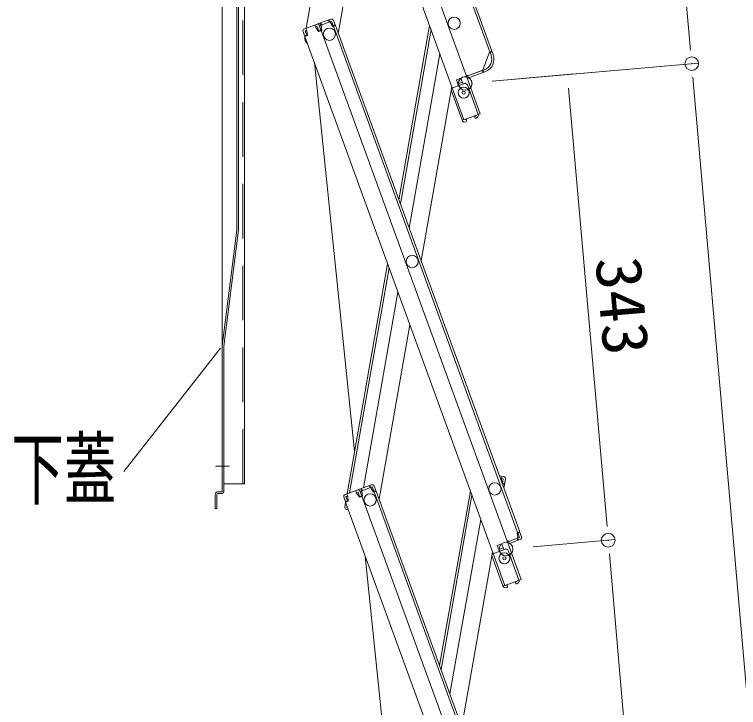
# Model space of a CAD drawing. Units: millimetres, scale not verified. Extents: x -2000 to 2000, y -1385 to 1385.
# Drawn here: x -271.8 to -6.3, y 159.1 to 413.3 of the extents above; entities that cross this region are included whole.
import ezdxf
from ezdxf.enums import TextEntityAlignment as Align

# ---------------------------------------------------------------- set-up
doc = ezdxf.new("R2010")
doc.units = ezdxf.units.MM
doc.header["$LTSCALE"] = 10
doc.header["$PDMODE"] = 32
doc.header["$PDSIZE"] = 5
doc.linetypes.add('CHAIN2', pattern=[12, 9, -1, 1, -1])
doc.linetypes.add('DASHED2', pattern=[3, 2, -1])
for name, color, linetype, lineweight in [('0-1_sunpou', 1, 'Continuous', 9), ('0-2_0', 4, 'Continuous', 9), ('0-3_DEFPOINTS', 7, 'Continuous', 9), ('0-B_PARTS_SIN', 4, 'CHAIN2', 9), ('0-C_CYA_M', 4, 'Continuous', 9), ('0-D_CYA_SSD', 134, 'DASHED2', 9)]:
    doc.layers.add(name, color=color, linetype=linetype, lineweight=lineweight)
doc.styles.add('ＭＳ ゴシック', font='')
doc.styles.get('ＭＳ ゴシック').set_extended_font_data('MS Gothic')

msp = doc.modelspace()

# ---------------------------------------------------------------- linework, layer by layer
at = {"layer": '0-1_sunpou'}
for p, q in [((-41.24, 598.64), (-23.88, 400.22)), ((-96.56, 388.84), (-20.95, 395.46)), ((-96.49, 388.85), (-20.95, 395.46)), ((-96.49, 388.85), (-66.51, 391.47)), ((-23.01, 390.26), (80.72, -795.38)), ((-68.57, 386.27), (-54.5, 225.43)), ((-81.55, 218.05), (-51.57, 220.67)), ((-81.55, 218.05), (-51.57, 220.67)), ((-53.63, 215.47), (-39.55, 54.63))]:
    msp.add_line(p, q, dxfattribs=at)
at = {"layer": '0-1_sunpou', "color": 7}
msp.add_line((-231.72, 245.64), (-196.27, 290.92), dxfattribs=at)
at = {"layer": '0-2_0'}
for p, q in [((-168.7, 595.34), (-97.44, 399.55)), ((-168.47, 597.02), (-96.69, 399.83)), ((-180.16, 594.36), (-100.98, 376.82)), ((-185.61, 590.78), (-106.95, 374.65)), ((-164.78, 408.29), (-150.98, 486.53)), ((-142.02, 468.85), (-153.04, 406.34)), ((-155.8, 411.56), (-160.26, 409.94)), ((-161.01, 409.66), (-165.47, 408.04)), ((-161.26, 408.51), (-161.6, 409.45)), ((-160.74, 408.91), (-161.32, 408.7)), ((-160.74, 408.91), (-160.16, 407.31)), ((-155.52, 410.81), (-159.98, 409.18)), ((-159.98, 409.18), (-159.4, 407.59)), ((-159.98, 409.18), (-159.4, 407.59)), ((-159.4, 409.4), (-159.67, 410.15)), ((-159.16, 409.48), (-159.44, 410.24)), ((-159.33, 409.21), (-159.4, 409.4)), ((-159.33, 409.21), (-159.13, 407.42)), ((-156.34, 410.51), (-156.62, 411.26)), ((-156.11, 410.59), (-156.38, 411.35)), ((-156.04, 410.41), (-156.11, 410.59)), ((-156.04, 410.41), (-155.04, 408.91)), ((-155.52, 410.81), (-154.94, 409.21)), ((-155.04, 408.91), (-154.1, 409.25)), ((-154.94, 409.21), (-154.19, 409.48)), ((-154.85, 408.98), (-87.27, 223.29)), ((-154.77, 411.08), (-154.19, 409.48)), ((-154.1, 409.25), (-86.52, 223.57)), ((-119.55, 409.27), (-130.83, 345.3)), ((-165.95, 407.01), (-165.37, 405.41)), ((-165.71, 406.35), (-165.37, 405.41)), ((-165.2, 407.29), (-164.61, 407.5)), ((-165.2, 407.29), (-164.62, 405.69)), ((-165.04, 406.84), (-164.94, 407.38)), ((-164.54, 407.31), (-164.89, 408.25)), ((-164.54, 407.31), (-164.35, 405.52)), ((-161.26, 408.51), (-160.26, 407.01)), ((-159.13, 407.42), (-160.26, 407.01)), ((-160.16, 407.31), (-159.4, 407.59)), ((-159.75, 408.53), (-159.4, 407.59)), ((-159.13, 407.42), (-159.32, 407.35)), ((-159.32, 407.35), (-86.04, 206.02)), ((-130.28, 343.8), (-119, 407.76)), ((-164.62, 405.69), (-165.37, 405.41)), ((-165.34, 405.1), (-165.28, 405.45)), ((-164.35, 405.52), (-165.29, 405.18)), ((-165.29, 405.18), (-92.01, 203.85)), ((-115.75, 398.84), (-127.03, 334.87)), ((-100.07, 393.01), (-97.63, 399.48)), ((-97.63, 399.48), (-96.69, 399.83)), ((-97.36, 399.32), (-96.61, 399.59)), ((-97.02, 398.38), (-97.36, 399.32)), ((-96.61, 399.59), (-96.27, 398.65)), ((-147.11, 252.98), (-161.8, 395.61)), ((-99.53, 393), (-105.54, 390.81)), ((-100.07, 393.01), (-100, 392.82)), ((-105.61, 390.99), (-106.08, 390.82)), ((-105.61, 390.99), (-105.27, 390.05)), ((-100.07, 392.8), (-105.54, 390.81)), ((-99.25, 392.24), (-105.27, 390.05)), ((-100.23, 392.74), (-99.96, 391.99)), ((-100, 392.82), (-99.72, 392.07)), ((-108.05, 389.89), (-109.7, 389.29)), ((-109.7, 389.29), (-108.91, 387.13)), ((-107.54, 388.48), (-109.19, 387.88)), ((-108.05, 389.89), (-107.27, 387.73)), ((-111.41, 386.9), (-122.69, 322.94)), ((-107.66, 374.55), (-111.58, 385.31)), ((-107.66, 374.55), (-107, 374.79)), ((-107.59, 374.36), (-107.66, 374.55)), ((-100.98, 376.82), (-106.95, 374.65)), ((-106.01, 374.71), (-105.97, 374.16)), ((-103.15, 375.75), (-102.47, 376.23)), ((-103.15, 375.75), (-102.83, 375.3)), ((-102.47, 376.23), (-102.49, 376.27)), ((-101.72, 376.5), (-101.73, 376.55)), ((-106.19, 373.89), (-106.77, 373.84)), ((-106.19, 373.89), (-105.97, 374.16)), ((-149.84, 237.49), (-134.96, 321.86)), ((-148.97, 237.81), (-134.41, 320.36)), ((-143.82, 239.68), (-131.16, 311.43)), ((-138.1, 235.54), (-126.82, 299.5)), ((-93.97, 244.04), (-92.4, 243.77)), ((-93.19, 242.89), (-93.02, 243.87)), ((-93.19, 242.89), (-93.11, 241.68)), ((-92.54, 242.98), (-93.16, 243.09)), ((-92.54, 242.98), (-92.84, 241.3)), ((-91.87, 242.15), (-92.33, 239.54)), ((-91.75, 242.84), (-92.05, 241.16)), ((-91.87, 242.15), (-92.05, 241.16)), ((-91.87, 242.15), (-92.05, 241.16)), ((-140.85, 240.76), (-145.32, 239.14)), ((-140.58, 240.01), (-145.04, 238.38)), ((-144.45, 238.6), (-144.73, 239.35)), ((-144.22, 238.68), (-144.49, 239.44)), ((-141.4, 239.71), (-141.67, 240.46)), ((-141.17, 239.8), (-141.44, 240.55)), ((-141.1, 239.61), (-141.17, 239.8)), ((-141.1, 239.61), (-140.1, 238.11)), ((-140.58, 240.01), (-140, 238.41)), ((-139.83, 240.28), (-139.25, 238.69)), ((-92.89, 241.06), (-92.09, 240.92)), ((-92.84, 241.3), (-92.05, 241.16)), ((-146.07, 238.86), (-150.53, 237.24)), ((-150.26, 236.49), (-149.67, 236.7)), ((-150.26, 236.49), (-149.68, 234.89)), ((-150.09, 236.04), (-150, 236.58)), ((-149.6, 236.51), (-149.94, 237.45)), ((-149.6, 236.51), (-149.4, 234.72)), ((-146.31, 237.71), (-146.65, 238.65)), ((-145.79, 238.11), (-146.38, 237.9)), ((-146.31, 237.71), (-145.31, 236.21)), ((-145.79, 238.11), (-145.21, 236.51)), ((-144.19, 236.62), (-145.31, 236.21)), ((-145.21, 236.51), (-144.46, 236.79)), ((-145.04, 238.38), (-144.46, 236.79)), ((-145.04, 238.38), (-144.46, 236.79)), ((-144.8, 237.73), (-144.46, 236.79)), ((-144.39, 238.41), (-144.45, 238.6)), ((-144.39, 238.41), (-144.19, 236.62)), ((-144.19, 236.62), (-144.38, 236.55)), ((-144.38, 236.55), (-71.1, 35.22)), ((-140.1, 238.11), (-139.16, 238.45)), ((-140, 238.41), (-139.25, 238.69)), ((-139.91, 238.18), (-72.33, 52.49)), ((-139.16, 238.45), (-71.58, 52.77)), ((-104.61, 238.47), (-115.88, 174.5)), ((-115.34, 173), (-104.06, 236.96)), ((-151.01, 236.21), (-150.43, 234.62)), ((-150.77, 235.56), (-150.43, 234.62)), ((-150.7, 232.63), (-150.4, 234.3)), ((-150.57, 233.32), (-150.4, 234.3)), ((-149.68, 234.89), (-150.43, 234.62)), ((-150.4, 234.3), (-150.34, 234.65)), ((-150.31, 234.29), (-150.4, 234.3)), ((-149.4, 234.72), (-150.34, 234.38)), ((-150.34, 234.38), (-77.06, 33.05)), ((-150.05, 231.7), (-149.32, 231.57)), ((-149.91, 232.49), (-149.82, 232.96)), ((-149.91, 232.49), (-149.64, 232.44)), ((-149.4, 231.78), (-149.43, 231.59)), ((-100.81, 228.04), (-112.09, 164.07)), ((-87.19, 223.06), (-86.43, 223.33)), ((-86.6, 221.46), (-87.19, 223.06)), ((-85.85, 221.73), (-86.43, 223.33)), ((-86.43, 223.33), (-86.09, 222.39)), ((-86.6, 221.46), (-90.6, 220.01)), ((-87.26, 221.22), (-90.6, 220.01)), ((-86.33, 220.71), (-90.32, 219.26)), ((-87.43, 221.16), (-87.15, 220.41)), ((-87.26, 221.43), (-87.19, 221.25)), ((-87.19, 221.25), (-86.92, 220.5)), ((-93.11, 219.09), (-94.76, 218.49)), ((-94.76, 218.49), (-93.97, 216.33)), ((-93.11, 219.09), (-92.33, 216.93)), ((-90.67, 220.19), (-91.14, 220.02)), ((-90.79, 219.08), (-86.04, 206.02)), ((-90.67, 220.19), (-90.32, 219.26)), ((-96.47, 216.1), (-107.74, 152.14)), ((-92.6, 217.68), (-94.24, 217.08)), ((-130.49, 91.69), (-143.16, 214.64)), ((-92.72, 203.75), (-96.63, 214.51)), ((-86.04, 206.02), (-92.01, 203.85)), ((-88.21, 204.95), (-87.53, 205.43)), ((-87.53, 205.43), (-87.54, 205.48)), ((-87.54, 204.44), (-87.07, 204.77)), ((-86.77, 205.7), (-86.79, 205.75)), ((-91.9, 203.84), (-91.91, 203.88)), ((-91.07, 203.91), (-91.9, 203.84)), ((-91.25, 203.09), (-91.83, 203.04)), ((-91.25, 203.09), (-91.02, 203.36)), ((-91.07, 203.91), (-91.02, 203.36))]:
    msp.add_line(p, q, dxfattribs=at)
for points in [[(-106.01, 374.71), (-106.84, 374.64), (-106.86, 374.68)], [(-102.83, 375.3), (-102.48, 375.24), (-102.01, 375.57)], [(-87.26, 221.43), (-87.46, 223.22), (-86.52, 223.57)], [(-88.21, 204.95), (-87.89, 204.5), (-87.54, 204.44)], [(-92.65, 203.56), (-92.72, 203.75), (-92.06, 203.99)]]:
    msp.add_lwpolyline(points, dxfattribs=at)
for centre, radius in [((-110.55, 410.05), 2.25), ((-110.55, 410.05), 2.25), ((-156.32, 406.05), 2.25), ((-107.06, 384.61), 2), ((-107.06, 384.61), 0.6), ((-125.96, 322.65), 2.25), ((-95.61, 239.25), 2.25), ((-141.37, 235.25), 2.25), ((-141.37, 235.25), 2.25), ((-92.12, 213.81), 2), ((-92.12, 213.81), 0.6)]:
    msp.add_circle(centre, radius, dxfattribs=at)
for centre, radius, start, end in [((-155.52, 410.81), 0.8, 20, 110), ((-160.74, 408.91), 0.8, 20, 110), ((-159.98, 409.18), 0.8, 110, 140), ((-165.2, 407.29), 0.8, 110, 200), ((-162.88, 404.67), 2.5, 170, 233.53), ((-100.96, 396.94), 4.2, 290, 20), ((-100.96, 396.94), 5, 290, 20), ((-110.82, 385.58), 0.8, 117.1808, 200), ((-106.84, 374.64), 0.8, 200, 275), ((-102.47, 376.23), 0.8, 305, 20), ((-92.54, 242.98), 0.8, 350, 80), ((-145.04, 238.38), 0.8, 110, 140), ((-140.58, 240.01), 0.8, 20, 110), ((-150.26, 236.49), 0.8, 110, 200), ((-145.79, 238.11), 0.8, 20, 110), ((-149.91, 232.49), 0.8, 170, 260), ((-86.6, 221.46), 0.8, 290, 20), ((-95.88, 214.79), 0.8, 117.1808, 200), ((-87.53, 205.43), 0.8, 305, 20), ((-91.9, 203.84), 0.8, 200, 275)]:
    msp.add_arc(centre, radius, start, end, dxfattribs=at)
at = {"layer": '0-3_DEFPOINTS'}
for p, q in [((-106.73, 387.93), (-111.1, 386.34)), ((-101.73, 376.55), (-105.7, 387.45)), ((-91.78, 217.13), (-96.15, 215.54)), ((-86.79, 205.75), (-90.76, 216.65))]:
    msp.add_line(p, q, dxfattribs=at)
for centre in [(-106.45, 387.18), (-91.51, 216.38)]:
    msp.add_arc(centre, 0.8, 20, 110.0018, dxfattribs=at)
for p in [(-23.44, 395.24), (-106.52, 387.97), (-106.45, 387.98), (-106.45, 387.98), (-54.06, 220.45), (-91.51, 217.18), (-91.51, 217.18)]:
    msp.add_point(p, dxfattribs=at)
at = {"layer": '0-B_PARTS_SIN'}
msp.add_line((-193.03, 247.63), (-198.05, 247.63), dxfattribs=at)
at = {"layer": '0-C_CYA_M'}
for p, q in [((-195.66, 238.23), (-195.66, 528.53)), ((-187.46, 241.13), (-187.46, 452.88)), ((-190.26, 334.17), (-190.26, 429.11)), ((-189.66, 334.13), (-189.66, 429.13)), ((-195.66, 291.7), (-190.26, 334.17)), ((-195.06, 291.63), (-189.66, 334.13)), ((-195.06, 291.63), (-195.06, 238.23)), ((-187.46, 241.13), (-195.06, 241.13)), ((-198.16, 232.13), (-198.16, 237.13)), ((-197.56, 232.13), (-197.56, 237.13)), ((-195.66, 238.23), (-197.06, 238.23)), ((-197.06, 237.63), (-195.66, 237.63)), ((-197.56, 232.13), (-198.16, 232.13))]:
    msp.add_line(p, q, dxfattribs=at)
for centre, radius, start, end in [((-197.06, 237.13), 1.1, 90, 180), ((-197.06, 237.13), 0.5, 90, 180), ((-195.66, 238.23), 0.6, 270, 0)]:
    msp.add_arc(centre, radius, start, end, dxfattribs=at)
at = {"layer": '0-D_CYA_SSD'}
msp.add_line((-188.06, 241.13), (-188.06, 452.88), dxfattribs=at)

# ---------------------------------------------------------------- texts
at = {"layer": '0-1_sunpou', "color": 2, "style": 'ＭＳ ゴシック', "width": 1.05}
msp.add_text('343', height=16.86, rotation=275, dxfattribs=at).set_placement((-63.79, 323.22), align=Align.BOTTOM_LEFT)
at = {"layer": '0-1_sunpou', "color": 3, "style": 'ＭＳ ゴシック', "width": 0.65}
msp.add_text('下蓋', height=21.63, dxfattribs=at).set_placement((-272.82, 229.35), align=Align.BOTTOM_LEFT)

doc.saveas('drawing.dxf')
